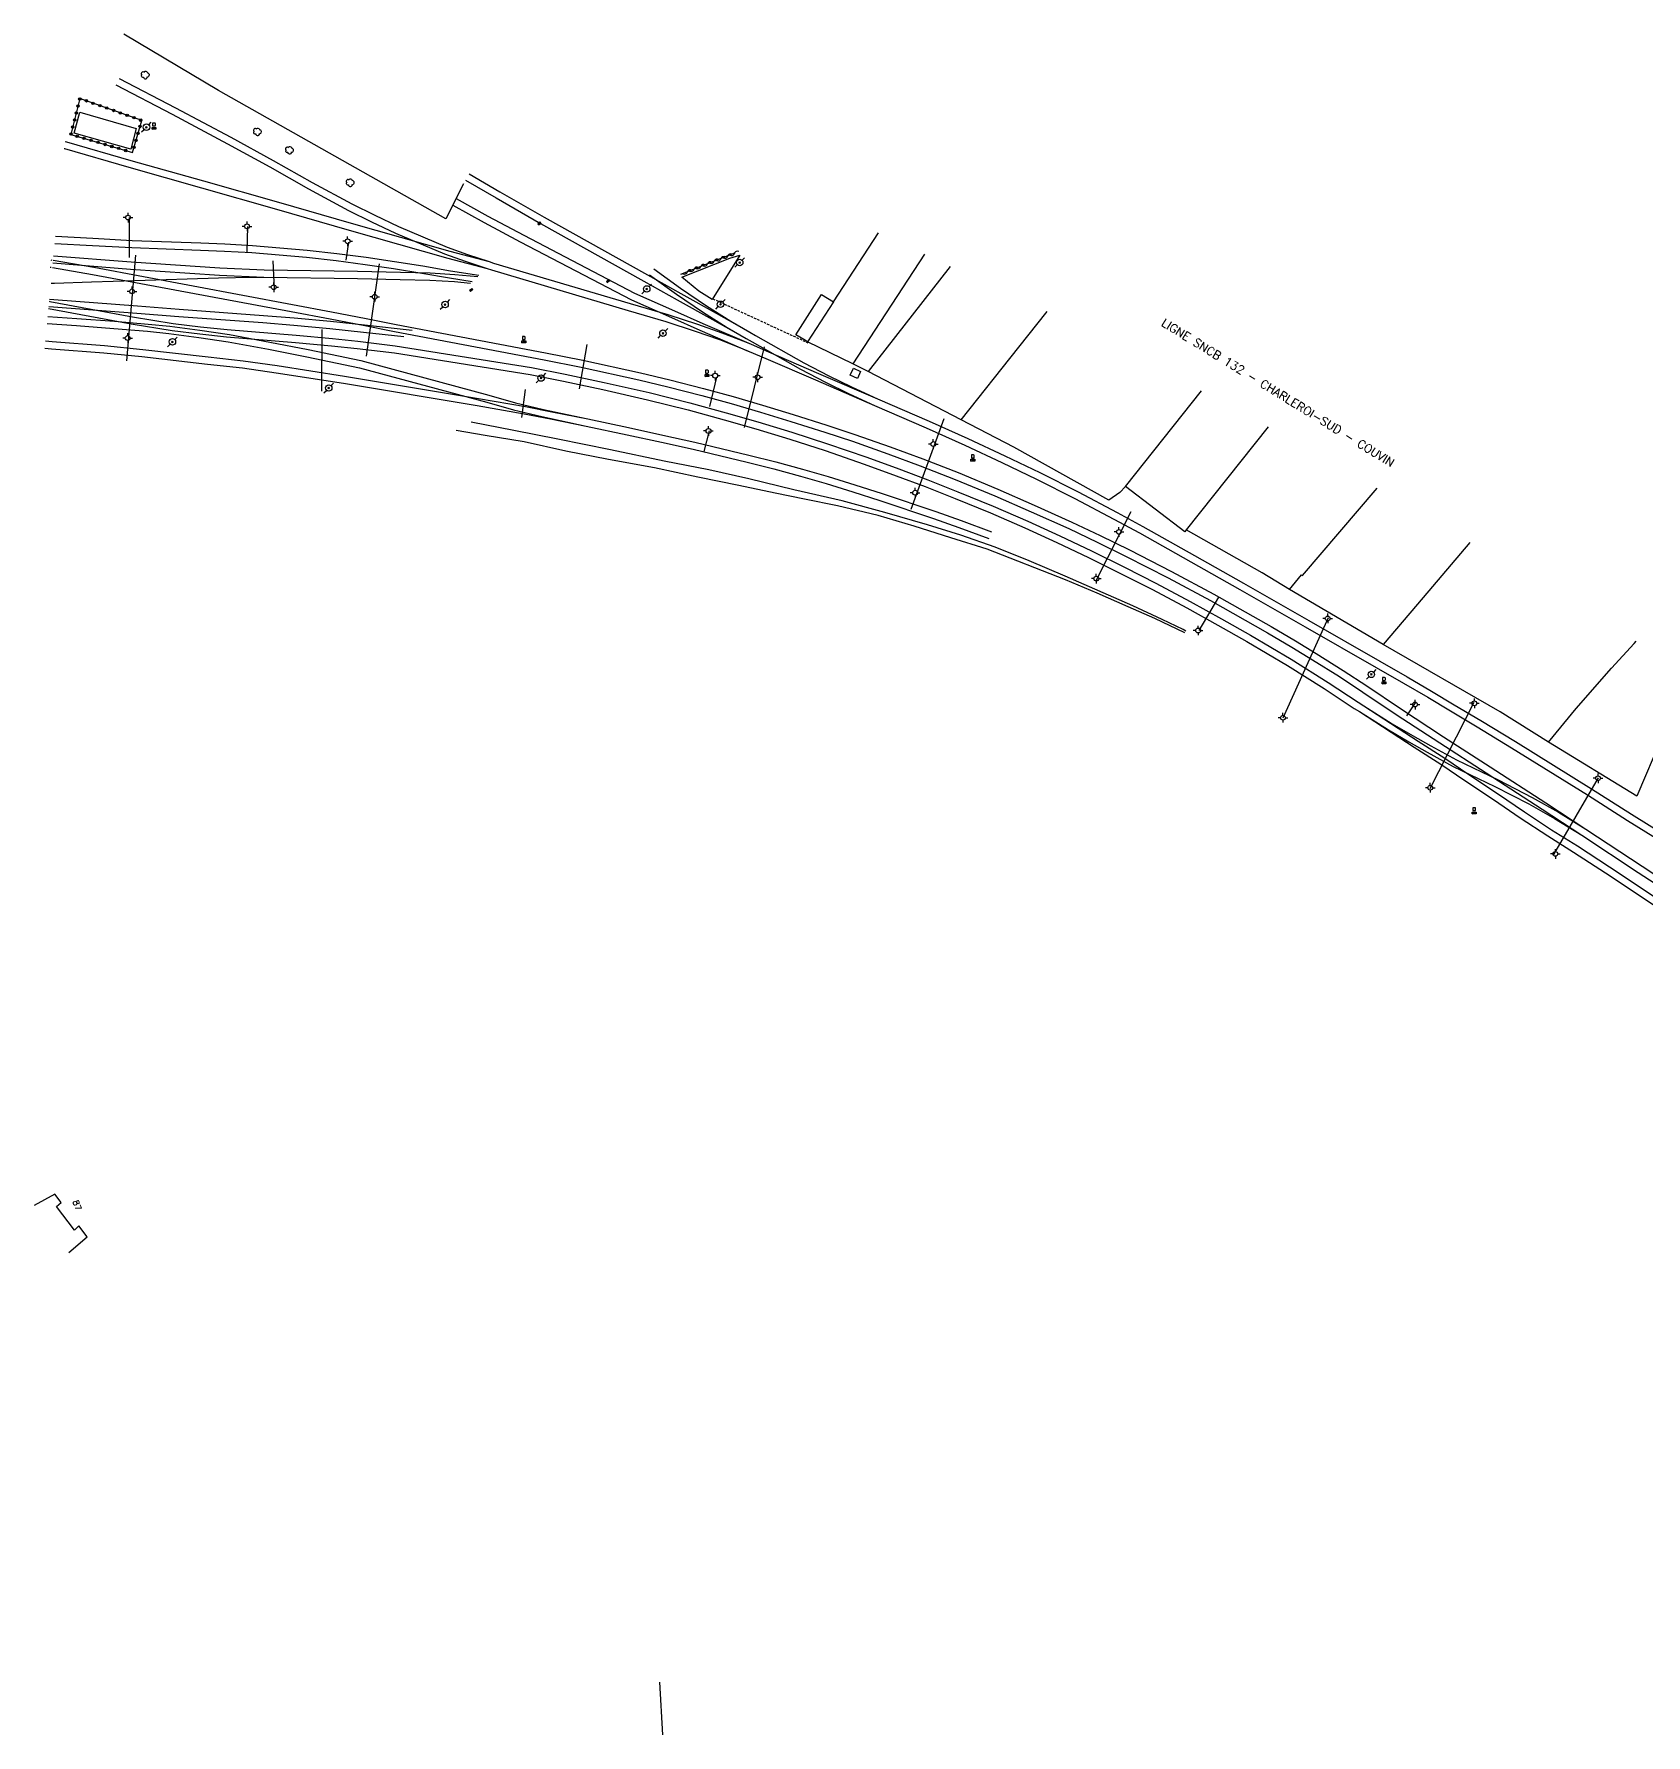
# Model space of a CAD drawing. Header units: millimetres. Extents: x 155000 to 156001, y 121015 to 121765.
# Drawn here: x 155409.8 to 155744.7, y 121153.3 to 121506.6 of the extents above; entities that cross this region are included whole.
import ezdxf
from ezdxf.enums import TextEntityAlignment as Align

# ---------------------------------------------------------------- set-up
doc = ezdxf.new("R2010")
doc.units = ezdxf.units.MM
doc.linetypes.add('DASHED', pattern=[0.75, 0.5, -0.25])
doc.layers.get('0').update_dxf_attribs({"linetype": 'CONTINUOUS'})
for name, color, linetype in [('W0100', 7, 'CONTINUOUS'), ('W0101', 7, 'CONTINUOUS'), ('W0104', 1, 'CONTINUOUS'), ('W0112', 1, 'DASHED'), ('W0211', 2, 'CONTINUOUS'), ('W0214', 2, 'CONTINUOUS'), ('W0300', 7, 'CONTINUOUS'), ('W0310', 3, 'CONTINUOUS'), ('W0323', 7, 'CONTINUOUS'), ('W0401', 7, 'CONTINUOUS'), ('W0438', 7, 'CONTINUOUS'), ('W0473', 7, 'CONTINUOUS'), ('W0610', 7, 'CONTINUOUS'), ('W0611', 7, 'CONTINUOUS'), ('W0700', 7, 'CONTINUOUS'), ('W0984', 7, 'CONTINUOUS'), ('W0989', 7, 'CONTINUOUS'), ('W1102', 7, 'CONTINUOUS')]:
    doc.layers.add(name, color=color, linetype=linetype)
doc.styles.get("Standard").update_dxf_attribs({"font": 'romans.shx', "width": 0.85})

# ---------------------------------------------------------------- blocks, each defined once
blk = doc.blocks.new('T438')
for p, q in [((-0.4, 0.2), (0.4, 0.2)), ((-0.4, -0.2), (-0.4, 0.2)), ((0.15, 1.1), (-0.3, 1.1)), ((-0.3, 1.1), (-0.3, 0.5)), ((-0.3, 0.5), (0.15, 0.5)), ((0.3, 0.65), (0.3, 0.95)), ((0.4, 0.2), (0.4, -0.2))]:
    blk.add_line(p, q)
at = {"flags": 128}
for points in [[(-0.4, -0.2), (0.4, 0.2)], [(0.4, -0.2), (-0.4, -0.2)]]:
    blk.add_lwpolyline(points, dxfattribs=at)
for centre, major_axis, start_param, end_param in [((0.15, 0.95), (0.106, -0.106), 0.785398, 2.356194), ((0.15, 0.65), (0.106, 0.106), 3.926991, 5.497787)]:
    blk.add_ellipse(centre, major_axis=major_axis, ratio=1, start_param=start_param, end_param=end_param)
blk = doc.blocks.new('T473')
for p, q in [((-0.166667, 0.166667), (0.166667, -0.166667)), ((-0.166667, -0.166667), (0.166667, 0.166667)), ((0.500001, 0.500001), (1.000002, 1.000002)), ((-1.000002, -1.000002), (-0.500001, -0.500001))]:
    blk.add_line(p, q)
blk.add_ellipse((0, 0), major_axis=(0.471405, 0.471405), ratio=1, start_param=5.4977871438, end_param=11.780972451)
blk = doc.blocks.new('T610')
for p, q in [((-0.500001, 0), (-1.000002, 0)), ((0, 0.500001), (0, 1.000002)), ((0.500001, 0), (1.000002, 0)), ((0, -0.500001), (0, -1.000002))]:
    blk.add_line(p, q)
blk.add_ellipse((0, 0), major_axis=(-0.353554, 0.353554), ratio=1, start_param=3.926990817, end_param=10.2101761242)
blk = doc.blocks.new('T300')
for p, q in [((-0.8, 0.51), (-0.86, 0.34)), ((-0.86, 0.34), (-0.86, 0.17)), ((-0.86, 0.17), (-0.74, 0.06)), ((-0.69, 0.63), (-0.8, 0.51)), ((-0.8, -0.06), (-0.74, 0.06)), ((-0.74, 0.06), (-0.69, 0.11)), ((-0.57, 0.69), (-0.69, 0.63)), ((-0.46, 0.69), (-0.57, 0.69)), ((-0.29, 0.63), (-0.46, 0.69)), ((-0.29, 0.63), (-0.17, 0.74)), ((-0.23, 0.57), (-0.29, 0.63)), ((-0.17, 0.74), (-0.06, 0.8)), ((-0.06, 0.8), (0.06, 0.8)), ((0.06, 0.8), (0.23, 0.74)), ((0.23, 0.74), (0.34, 0.63)), ((0.34, 0.63), (0.4, 0.51)), ((0.46, 0.46), (0.34, 0.46)), ((0.4, 0.51), (0.4, 0.46)), ((0.57, 0.4), (0.46, 0.46)), ((0.57, 0.4), (0.69, 0.29)), ((0.69, 0.29), (0.74, 0.17)), ((0.74, 0.06), (0.69, -0.17)), ((0.74, 0.17), (0.74, 0.06)), ((-0.8, -0.17), (-0.8, -0.06)), ((-0.8, -0.23), (-0.8, -0.17)), ((-0.74, -0.34), (-0.8, -0.23)), ((-0.69, -0.4), (-0.74, -0.34)), ((-0.51, -0.46), (-0.69, -0.4)), ((-0.4, -0.46), (-0.51, -0.46)), ((-0.4, -0.46), (-0.34, -0.46)), ((-0.34, -0.46), (-0.34, -0.4)), ((-0.34, -0.51), (-0.34, -0.46)), ((-0.29, -0.63), (-0.34, -0.51)), ((-0.17, -0.74), (-0.29, -0.63)), ((-0.06, -0.8), (-0.17, -0.74)), ((0.06, -0.8), (-0.06, -0.8)), ((0.17, -0.74), (0.06, -0.8)), ((0.23, -0.69), (0.17, -0.74)), ((0.29, -0.46), (0.23, -0.46)), ((0.29, -0.63), (0.23, -0.69)), ((0.46, -0.4), (0.29, -0.46)), ((0.34, -0.51), (0.29, -0.63)), ((0.34, -0.51), (0.34, -0.46)), ((0.57, -0.34), (0.46, -0.4)), ((0.63, -0.29), (0.57, -0.34)), ((0.69, -0.17), (0.63, -0.29))]:
    blk.add_line(p, q)
blk = doc.blocks.new('T401')
for p, q in [((-0.3, 0.3), (0, 0.3)), ((-0.3, -0.25), (-0.3, 0.3)), ((-0.3, 0.15), (0, 0.15)), ((-0.3, 0), (0, 0)), ((0, 0.3), (0, -0.25)), ((-0.3, -0.15), (0, -0.15)), ((-0.3, -0.25), (-0.3, -0.3)), ((-0.3, -0.3), (0, -0.3)), ((0, -0.3), (0, -0.25))]:
    blk.add_line(p, q)
blk = doc.blocks.new('t310o')
at = {"color": 0, "linetype": 'Continuous'}
for centre, start, end in [((-0.5, 0.38), 216.8699, 323.1304), ((0.5, -0.37), 36.8699, 143.1303)]:
    blk.add_arc(centre, 0.625, start, end, dxfattribs=at)
blk = doc.blocks.new('t323o')
at = {"color": 0, "linetype": 'Continuous'}
for radius in [0.25, 0.15]:
    blk.add_circle((0, 0), radius, dxfattribs=at)

msp = doc.modelspace()

# ---------------------------------------------------------------- linework, layer by layer
at = {"layer": 'W0100'}
msp.add_lwpolyline([(155417.03, 121253.5), (155420.87, 121256.75), (155419.14, 121259.03), (155418.22, 121258.17), (155414.49, 121263.08), (155415.46, 121263.91), (155414.14, 121265.66), (155409.81, 121263.29)], dxfattribs=at)
at = {"layer": 'W0101'}
for points in [[(155724.43, 121359.56), (155714.41, 121365.83), (155690.11, 121379.84), (155670.62, 121391.28), (155664.97, 121394.7), (155649.19, 121403.61), (155648.9, 121403.23), (155636.58, 121412.67), (155635.42, 121411.41), (155633.08, 121409.8), (155613.34, 121420.85), (155602.43, 121426.52), (155583.12, 121436.54), (155579.9, 121438.12), (155570.49, 121442.67), (155569.74, 121443.15), (155568.07, 121444.18), (155573.44, 121452.51), (155575.92, 121451.04), (155585.27, 121465.32)], [(155753.65, 121373.59), (155752.65, 121371.28), (155750.43, 121366.2), (155747.97, 121360.53), (155742.8, 121348.33), (155724.43, 121359.56)]]:
    msp.add_lwpolyline(points, dxfattribs=at)
at = {"layer": 'W0104'}
for points in [[(155499.04, 121475.51), (155495.4, 121468.22), (155495.4, 121468.22), (155448.15, 121494.91), (155428.45, 121506.64)], [(155594.78, 121460.89), (155579.9, 121438.12)], [(155600.17, 121458.38), (155583.12, 121436.54)], [(155575.92, 121451.04), (155570.49, 121442.67)], [(155602.43, 121426.52), (155614.44, 121441.57), (155620.33, 121448.99)], [(155636.58, 121412.67), (155652.39, 121432.55)], [(155666.2, 121425.07), (155649.19, 121403.61)], [(155670.62, 121391.28), (155673.13, 121394.31), (155673.37, 121394.17), (155688.83, 121412.29)], [(155708.14, 121401.02), (155698.39, 121389.6), (155690.11, 121379.84)], [(155724.43, 121359.56), (155730.23, 121366.54), (155737.56, 121374.9), (155742.23, 121380.02), (155742.63, 121380.51)]]:
    msp.add_lwpolyline(points, dxfattribs=at)
for points in [[(155429.91, 121482.73), (155418.14, 121486.05), (155419.3, 121490.4), (155431.01, 121487.05)], [(155556.46, 121460.7), (155550.71, 121451.48), (155547.91, 121453.21), (155544.4, 121456.1), (155554.4, 121460.06)], [(155580.07, 121437.22), (155581.53, 121436.55), (155580.87, 121435.09), (155579.4, 121435.76)]]:
    msp.add_lwpolyline(points, close=True, dxfattribs=at)
at = {"layer": 'W0112'}
msp.add_lwpolyline([(155550.83, 121451.66), (155553.23, 121450.53), (155570.58, 121442.51)], dxfattribs=at)
at = {"layer": 'W0211'}
msp.add_lwpolyline([(155649.08, 121382.62), (155649.08, 121382.62), (155648.53, 121382.94), (155644.2, 121385.01), (155638.12, 121387.84), (155624.01, 121394.03), (155616.53, 121397.23), (155609.48, 121400.07), (155602.36, 121402.53), (155595.4, 121404.67), (155586.54, 121407.26), (155577.73, 121409.67), (155567.65, 121411.95), (155558.32, 121414.24), (155550.02, 121416.09), (155540.7, 121417.93), (155529.57, 121420.29), (155518.61, 121422.45), (155509.51, 121424.29), (155500.6, 121426.04)], dxfattribs=at)
at = {"layer": 'W0214'}
msp.add_lwpolyline([(155648.92, 121382.22), (155642.67, 121385.22), (155637.11, 121387.66), (155630.65, 121390.46), (155624.07, 121393.25), (155607.85, 121399.64), (155600.28, 121402.01), (155592.67, 121404.37), (155585.18, 121406.6), (155576.74, 121408.62), (155569.89, 121410), (155563.81, 121411.29), (155556.25, 121412.87), (155547.73, 121414.6), (155538.69, 121416.55), (155529.15, 121418.27), (155520.32, 121419.99), (155511.64, 121421.93), (155503.52, 121423.21), (155497.48, 121424.28)], dxfattribs=at)
at = {"layer": 'W0310'}
msp.add_lwpolyline([(155555.36, 121461.1), (155544.15, 121456.68)], dxfattribs=at)
at = {"layer": 'W0323'}
msp.add_lwpolyline([(155430.3, 121482.03), (155432.18, 121488.68), (155419.35, 121493.25), (155417.46, 121485.76)], close=True, dxfattribs=at)
at = {"layer": 'W0611'}
for points in [[(155429.6, 121468.51), (155429.59, 121460.24)], [(155454.1, 121461.35), (155454.24, 121466.66)], [(155474.64, 121459.65), (155475.23, 121463.43)], [(155430.86, 121460.69), (155429.03, 121438.73)], [(155459.76, 121453.54), (155459.51, 121459.51)], [(155481.52, 121458.88), (155478.84, 121439.75)], [(155469.63, 121445.24), (155469.53, 121432.47)], [(155523.15, 121432.92), (155524.75, 121442.14)], [(155557.41, 121424.91), (155561.59, 121441.69)], [(155550.21, 121429.26), (155551.7, 121435.38)], [(155511.14, 121426.95), (155511.94, 121432.77)], [(155598.83, 121426.71), (155591.95, 121407.84)], [(155549.07, 121419.92), (155550.14, 121424.23)], [(155630.49, 121393.13), (155637.76, 121407.45)], [(155655.88, 121389.67), (155651.82, 121382.75)], [(155678.68, 121385.33), (155669.24, 121364.51)], [(155695.05, 121365.02), (155696.82, 121367.7)], [(155708.97, 121367.74), (155699.77, 121349.87)], [(155725.59, 121336.22), (155734.86, 121352.15)]]:
    msp.add_lwpolyline(points, dxfattribs=at)
at = {"layer": 'W0700'}
for points in [[(155427.48, 121497.43), (155439.22, 121491.3), (155450.73, 121485.19), (155459.52, 121480.37), (155467.58, 121475.79), (155475.86, 121471.35), (155480.6, 121468.99), (155485.54, 121466.65), (155495.65, 121462.37), (155499.87, 121460.86), (155504.36, 121459.37), (155505.29, 121459.06), (155533.65, 121450.67)], [(155426.78, 121496.1), (155438.51, 121489.96), (155450.01, 121483.86), (155458.78, 121479.05), (155466.85, 121474.46), (155475.17, 121470), (155479.94, 121467.63), (155484.92, 121465.28), (155495.1, 121460.96), (155499.38, 121459.43), (155503.93, 121457.92), (155504.82, 121457.63), (155533.23, 121449.22)], [(155416.3, 121484.35), (155416.57, 121484.28), (155429.93, 121480.4), (155445.02, 121476.12), (155460.6, 121471.71), (155475.68, 121467.35), (155496.17, 121461.51), (155504.36, 121459.37)], [(155416.1, 121482.84), (155416.16, 121482.83), (155429.52, 121478.95), (155444.61, 121474.66), (155460.18, 121470.26), (155475.26, 121465.9), (155495.77, 121460.06), (155503.93, 121457.92)], [(155499.45, 121476.25), (155505.85, 121472.58), (155515.03, 121467.29), (155536.49, 121455.3)], [(155500.18, 121477.58), (155506.6, 121473.89), (155515.79, 121468.6), (155537.23, 121456.62)], [(155497.51, 121472.45), (155504.06, 121468.79), (155511.54, 121464.84), (155534.53, 121452.82)], [(155496.83, 121471.1), (155503.34, 121467.46), (155510.83, 121463.5), (155533.92, 121451.44)], [(155414.14, 121463.16), (155421.93, 121462.71), (155430.11, 121462.28), (155444.43, 121461.75), (155449.37, 121461.53), (155455.06, 121461.23), (155466.4, 121460.27), (155472.57, 121459.58), (155478.62, 121458.78), (155484.48, 121457.91), (155490.35, 121456.97), (155496.12, 121455.98), (155500.87, 121455.22)], [(155414.29, 121464.66), (155422.01, 121464.22), (155430.18, 121463.78), (155444.49, 121463.26), (155449.44, 121463.04), (155455.17, 121462.73), (155466.55, 121461.77), (155472.75, 121461.08), (155478.83, 121460.28), (155484.71, 121459.4), (155490.59, 121458.46), (155496.36, 121457.47), (155502.25, 121456.52)], [(155413.13, 121458.22), (155413.36, 121458.18)], [(155413.27, 121459.73), (155413.51, 121459.69)], [(155413.66, 121458.13), (155421.95, 121456.69), (155463.2, 121449), (155471.31, 121447.46), (155478.55, 121446.07), (155484.71, 121444.85), (155515.79, 121438.93), (155523.5, 121437.43), (155535.49, 121434.81), (155541.5, 121433.36), (155548.52, 121431.54), (155554.65, 121429.86), (155560.72, 121428.1), (155567.07, 121426.18), (155574.09, 121423.94), (155579.83, 121422.04), (155587.18, 121419.44), (155593.92, 121416.96), (155601.21, 121414.12), (155609.45, 121410.69), (155617, 121407.41), (155624.82, 121403.89), (155630.67, 121401.1), (155636.7, 121398.13), (155645.46, 121393.65), (155654.21, 121388.96), (155666.08, 121382.23)], [(155413.75, 121459.09), (155429.88, 121457.81), (155448.35, 121456.54), (155457.57, 121456.13), (155476.98, 121455.84), (155485.89, 121455.67), (155492.05, 121455.49), (155497.16, 121455.2), (155500.48, 121454.92)], [(155413.8, 121459.64), (155422.22, 121458.18), (155463.48, 121450.48), (155471.59, 121448.94), (155478.84, 121447.55), (155485.02, 121446.33), (155516.07, 121440.41), (155523.81, 121438.91), (155535.82, 121436.28), (155541.87, 121434.82), (155548.91, 121433), (155555.06, 121431.31), (155561.15, 121429.55), (155567.52, 121427.62), (155574.55, 121425.38), (155580.32, 121423.47), (155587.69, 121420.86), (155594.46, 121418.37), (155601.78, 121415.52), (155610.05, 121412.08), (155617.61, 121408.79), (155625.45, 121405.26), (155631.33, 121402.46), (155637.37, 121399.48), (155646.16, 121394.99), (155654.94, 121390.28), (155666.83, 121383.55)], [(155413.89, 121460.59), (155429.99, 121459.31), (155448.43, 121458.05), (155457.61, 121457.64), (155477.01, 121457.35), (155485.93, 121457.18), (155492.11, 121457), (155497.27, 121456.7), (155502.02, 121456.3)], [(155413.34, 121454.86), (155414.06, 121454.89), (155421.75, 121455.18), (155430.76, 121455.43), (155448.11, 121455.99), (155455.26, 121456.15), (155457.57, 121456.13)], [(155536.49, 121455.3), (155543.45, 121451.41), (155550.8, 121447.33), (155557.75, 121443.39)], [(155537.23, 121456.62), (155544.18, 121452.73), (155551.54, 121448.64), (155558.54, 121444.68)], [(155537.67, 121456.62), (155543.27, 121452.59), (155548.67, 121448.93), (155553.82, 121445.68), (155557.75, 121443.39), (155558.98, 121442.68), (155569.04, 121437.03), (155574.24, 121434.3), (155579.02, 121431.99), (155584.4, 121429.49)], [(155538.55, 121457.85), (155544.13, 121453.83), (155549.5, 121450.2), (155554.61, 121446.97), (155558.54, 121444.68), (155559.73, 121443.99), (155569.76, 121438.36), (155574.92, 121435.65), (155579.67, 121433.35), (155585.02, 121430.87)], [(155412.98, 121451.12), (155413.11, 121451.1), (155430.25, 121447.9), (155438.71, 121446.53), (155444.41, 121445.83), (155449.97, 121445.26), (155464.28, 121444.08), (155471.79, 121443.39), (155477.11, 121442.82), (155484.87, 121441.89), (155513.15, 121437.39)], [(155413.02, 121451.56), (155413.95, 121451.49), (155431.31, 121450.15), (155439.98, 121449.49), (155457.5, 121448.2), (155463.89, 121447.65), (155471.43, 121446.96), (155478.45, 121446.22), (155488.4, 121445.11)], [(155533.92, 121451.44), (155542.25, 121447.74), (155548.15, 121445.14), (155558.19, 121440.79)], [(155534.53, 121452.82), (155542.85, 121449.12), (155548.76, 121446.52), (155558.79, 121442.18)], [(155412.69, 121447.99), (155418.73, 121447.57), (155426.54, 121447.01), (155433.5, 121446.39), (155438.02, 121445.93), (155444.27, 121445.1), (155450.39, 121444.21), (155458.81, 121442.64), (155466.77, 121441.08), (155477.72, 121438.8)], [(155412.84, 121449.61), (155429.99, 121446.41), (155438.5, 121445.04), (155444.24, 121444.33), (155449.83, 121443.76), (155464.15, 121442.57), (155471.64, 121441.88), (155476.94, 121441.32), (155484.69, 121440.39), (155512.86, 121435.91)], [(155412.88, 121450.05), (155413.84, 121449.98), (155431.19, 121448.65), (155439.87, 121447.99), (155457.38, 121446.7), (155463.76, 121446.14), (155471.28, 121445.45), (155478.29, 121444.72), (155486.65, 121443.79)], [(155533.23, 121449.22), (155541.06, 121446.92), (155547.14, 121444.94), (155552.19, 121443.15), (155557.06, 121441.26), (155561.83, 121439.26), (155572.17, 121434.77), (155584.4, 121429.49), (155595.19, 121424.84), (155603.19, 121421.24), (155610.86, 121417.66), (155618.1, 121414.17), (155626.03, 121410.18), (155634.16, 121405.88), (155639.46, 121402.99), (155650.17, 121397.02), (155660.34, 121391.27), (155673.89, 121383.52)], [(155533.65, 121450.67), (155541.51, 121448.36), (155547.63, 121446.37), (155552.71, 121444.57), (155557.63, 121442.67), (155558.79, 121442.18), (155562.42, 121440.65), (155572.77, 121436.15), (155585.02, 121430.87), (155595.8, 121426.23), (155603.82, 121422.61), (155611.5, 121419.02), (155618.76, 121415.53), (155626.72, 121411.52), (155634.87, 121407.21), (155640.19, 121404.31), (155650.91, 121398.34), (155661.09, 121392.59), (155674.64, 121384.83)], [(155412.55, 121446.49), (155418.63, 121446.07), (155426.42, 121445.5), (155433.36, 121444.89), (155437.84, 121444.43), (155444.06, 121443.6), (155450.14, 121442.72), (155458.52, 121441.15), (155466.47, 121439.6), (155477.42, 121437.32)], [(155412.08, 121441.38), (155413.45, 121441.27), (155424.32, 121440.4), (155432.24, 121439.63), (155445.84, 121438.05), (155453.09, 121437.28), (155460.1, 121436.26), (155474.09, 121434.09), (155501.91, 121429.46)], [(155412.21, 121442.88), (155413.56, 121442.78), (155424.45, 121441.91), (155432.4, 121441.13), (155446.01, 121439.55), (155453.28, 121438.78), (155460.33, 121437.76), (155474.33, 121435.59), (155502.17, 121430.95)], [(155477.42, 121437.32), (155503.85, 121430.15), (155509.44, 121428.59), (155515.29, 121427.16), (155524.54, 121425.19)], [(155477.72, 121438.8), (155504.3, 121431.59), (155509.82, 121430.05), (155515.63, 121428.63), (155524.84, 121426.67)], [(155513.15, 121437.39), (155520.13, 121436), (155528.28, 121434.28), (155537.58, 121432.15), (155546.07, 121430), (155553.62, 121427.96), (155560.2, 121426.08), (155567.26, 121423.92), (155574.67, 121421.53), (155582.8, 121418.72), (155589.45, 121416.31), (155595.47, 121414.03), (155601.75, 121411.56), (155609.1, 121408.53), (155616.26, 121405.41), (155622.96, 121402.37), (155629.51, 121399.27), (155636.51, 121395.79), (155642.87, 121392.56), (155650, 121388.74), (155656.5, 121385.15), (155662.51, 121381.73), (155670.97, 121376.76)], [(155512.86, 121435.91), (155519.83, 121434.52), (155527.96, 121432.8), (155537.23, 121430.68), (155545.69, 121428.54), (155553.22, 121426.51), (155559.77, 121424.63), (155566.8, 121422.48), (155574.19, 121420.1), (155582.3, 121417.3), (155588.92, 121414.89), (155594.92, 121412.62), (155601.19, 121410.16), (155608.51, 121407.14), (155615.64, 121404.03), (155622.32, 121401), (155628.85, 121397.91), (155635.84, 121394.44), (155642.17, 121391.22), (155649.28, 121387.41), (155655.77, 121383.83), (155661.75, 121380.43), (155670.21, 121375.46)], [(155502.17, 121430.95), (155511.89, 121429.23), (155517.4, 121428.16), (155524.84, 121426.67), (155533.32, 121424.89), (155540.48, 121423.34), (155547.09, 121421.85), (155558.3, 121419.18), (155563.91, 121417.76), (155569.46, 121416.25), (155574.79, 121414.7), (155580.36, 121412.99), (155586.04, 121411.17), (155597.2, 121407.43), (155602.45, 121405.58), (155608.71, 121403.26)], [(155501.91, 121429.46), (155511.61, 121427.74), (155517.11, 121426.68), (155524.54, 121425.19), (155533.01, 121423.41), (155540.16, 121421.87), (155546.75, 121420.37), (155557.94, 121417.71), (155563.52, 121416.3), (155569.06, 121414.8), (155574.36, 121413.25), (155579.91, 121411.55), (155585.56, 121409.74), (155596.71, 121406), (155601.94, 121404.16), (155608.19, 121401.85)], [(155674.64, 121384.83), (155689.38, 121376.37), (155695.07, 121373.13), (155700.15, 121370.14), (155704.86, 121367.32), (155710.39, 121364.02), (155717.57, 121359.64), (155733.35, 121349.84), (155741.68, 121344.56), (155757.83, 121334.55), (155777.57, 121322.1), (155784.71, 121317.62), (155792.06, 121313), (155817.87, 121296.7), (155826.47, 121291.05), (155838.83, 121282.73), (155846.29, 121277.52), (155851.95, 121273.44), (155854.96, 121271.31)], [(155666.08, 121382.23), (155671.15, 121379.26), (155675.39, 121376.67), (155681.01, 121373.15), (155685.89, 121369.95), (155692.83, 121365.27), (155701.84, 121359.39), (155711.52, 121353.13), (155723.1, 121345.63), (155731.38, 121340.2), (155743.11, 121332.49), (155750.35, 121327.72)], [(155666.83, 121383.55), (155671.92, 121380.56), (155676.18, 121377.95), (155681.82, 121374.42), (155686.72, 121371.21), (155693.67, 121366.53), (155702.66, 121360.65), (155712.34, 121354.4), (155723.93, 121346.9), (155732.19, 121341.47), (155743.93, 121333.75), (155751.18, 121328.98)], [(155673.89, 121383.52), (155688.63, 121375.06), (155694.31, 121371.82), (155699.38, 121368.85), (155704.09, 121366.03), (155709.61, 121362.72), (155716.78, 121358.35), (155732.55, 121348.56), (155740.88, 121343.28), (155757.03, 121333.27), (155776.77, 121320.82), (155783.91, 121316.35), (155791.25, 121311.72), (155817.05, 121295.43), (155825.64, 121289.79), (155837.97, 121281.49), (155845.42, 121276.29), (155851.07, 121272.21), (155856.34, 121268.49), (155856.72, 121268.2)], [(155670.21, 121375.46), (155677.85, 121370.69), (155684.1, 121366.56), (155685.18, 121365.88), (155691.2, 121362.08), (155695.43, 121359.6), (155699.26, 121357.43), (155704.63, 121354.51), (155713.31, 121350.32), (155720.35, 121346.72), (155725.72, 121343.69), (155731.38, 121340.2)], [(155670.97, 121376.76), (155678.66, 121371.96), (155684.92, 121367.83), (155686.07, 121367.11), (155691.99, 121363.37), (155696.19, 121360.9), (155699.99, 121358.75), (155705.32, 121355.86), (155713.98, 121351.68), (155721.03, 121348.07), (155726.52, 121344.97), (155732.19, 121341.47)], [(155686.07, 121367.11), (155697.36, 121359.73), (155702.94, 121356.19), (155707.89, 121352.81), (155713.84, 121348.88), (155719.43, 121345.07), (155725.1, 121341.33), (155730.47, 121337.97), (155737.11, 121333.65), (155749.09, 121325.65), (155753.48, 121322.75), (155765.95, 121314.66), (155774.09, 121309.37), (155781.68, 121304.4), (155800.74, 121291.46), (155809.11, 121285.89), (155815.59, 121281.52), (155826.25, 121274.14), (155836.06, 121267.28), (155846.78, 121259.63), (155853.31, 121254.89), (155858.91, 121250.92)], [(155685.18, 121365.88), (155696.54, 121358.46), (155702.11, 121354.93), (155707.05, 121351.56), (155713, 121347.62), (155718.59, 121343.82), (155724.28, 121340.06), (155729.66, 121336.69), (155736.28, 121332.39), (155748.26, 121324.39), (155752.65, 121321.49), (155765.12, 121313.4), (155773.27, 121308.1), (155780.84, 121303.14), (155799.9, 121290.21), (155808.27, 121284.64), (155814.74, 121280.27), (155825.39, 121272.9), (155835.19, 121266.04), (155845.9, 121258.41), (155852.43, 121253.67), (155858.03, 121249.69)]]:
    msp.add_lwpolyline(points, dxfattribs=at)
at = {"layer": 'W1102'}
msp.add_lwpolyline([(155540.42, 121153.28), (155539.82, 121164.25)], dxfattribs=at)

# ---------------------------------------------------------------- block references
at = {"layer": 'W0300'}
for p in [(155432.96, 121498.1), (155456.27, 121486.31), (155462.93, 121482.46), (155475.53, 121475.73)]:
    msp.add_blockref('T300', p, dxfattribs=at)
at = {"layer": 'W0310', "rotation": 201.4722233893386}
for p in [(155555.31, 121461.07), (155546.94, 121457.78), (155548.33, 121458.33), (155549.73, 121458.88), (155551.13, 121459.43), (155552.52, 121459.98), (155553.92, 121460.53), (155545.54, 121457.23)]:
    msp.add_blockref('t310o', p, dxfattribs=at)
at = {"layer": 'W0323'}
for p, rotation in [((155419.33, 121493.16), 255.8737481550673), ((155418.59, 121490.25), 255.8737481550673), ((155418.96, 121491.71), 255.8737481550673), ((155420.68, 121492.77), 160.4330391065282), ((155422.09, 121492.27), 160.4330391065282), ((155423.51, 121491.77), 160.4330391065282), ((155424.92, 121491.27), 160.4330391065282), ((155426.33, 121490.76), 160.4330391065282), ((155427.75, 121490.26), 160.4330391065282), ((155429.16, 121489.76), 160.4330391065282), ((155417.86, 121487.35), 255.8737481550673), ((155418.23, 121488.8), 255.8737481550673), ((155430.57, 121489.26), 160.4330391065282), ((155431.83, 121487.44), 74.19222471175898), ((155431.99, 121488.75), 160.4330391065282), ((155417.5, 121485.89), 255.8737481550673), ((155418.77, 121485.38), 343.777860558559), ((155420.22, 121484.96), 343.777860558559), ((155421.66, 121484.54), 343.777860558559), ((155423.1, 121484.12), 343.777860558559), ((155424.54, 121483.7), 343.777860558559), ((155425.98, 121483.28), 343.777860558559), ((155427.42, 121482.87), 343.777860558559), ((155430.6, 121483.11), 74.19222471175898), ((155431.01, 121484.55), 74.19222471175898), ((155431.42, 121486), 74.19222471175898), ((155428.86, 121482.45), 343.777860558559)]:
    msp.add_blockref('t323o', p, dxfattribs=dict(at, rotation=rotation))
at = {"layer": 'W0401'}
for p, rotation in [((155514.93, 121467.21), 316.3715553746129), ((155529.15, 121455.19), 312.9666377714698), ((155500.72, 121453.37), 310.3121257316794)]:
    msp.add_blockref('T401', p, dxfattribs=dict(at, rotation=rotation))
at = {"layer": 'W0438'}
for p in [(155434.74, 121487.05), (155511.57, 121442.71), (155549.63, 121435.69), (155604.86, 121418.09), (155690.26, 121371.87), (155709, 121344.82)]:
    msp.add_blockref('T438', p, dxfattribs=at)
at = {"layer": 'W0473'}
for p in [(155433.17, 121487.3), (155556.42, 121459.18), (155537.11, 121453.69), (155495.21, 121450.46), (155552.43, 121450.51), (155540.47, 121444.49), (155438.57, 121442.69), (155471.04, 121433.11), (155515.15, 121435.16), (155687.64, 121373.6)]:
    msp.add_blockref('T473', p, dxfattribs=at)
at = {"layer": 'W0610'}
for p in [(155429.35, 121468.51), (155454.07, 121466.69), (155474.97, 121463.59), (155459.61, 121454.04), (155430.18, 121453.18), (155480.6, 121452.06), (155429.28, 121443.48), (155551.33, 121435.67), (155560.13, 121435.34), (155549.93, 121424.18), (155596.63, 121421.46), (155592.86, 121411.35), (155635.21, 121403.21), (155630.5, 121393.5), (155678.58, 121385.23), (155651.66, 121382.73), (155696.73, 121367.35), (155709.06, 121367.6), (155669.28, 121364.61), (155734.75, 121352.03), (155699.88, 121350.06), (155725.87, 121336.32)]:
    msp.add_blockref('T610', p, dxfattribs=at)

# ---------------------------------------------------------------- texts
at = {"layer": 'W0984'}
msp.add_text('87', height=1.25, rotation=290.7591, dxfattribs=at).set_placement((155417.82, 121264.11))
at = {"layer": 'W0989'}
msp.add_text('LIGNE SNCB 132 - CHARLEROI-SUD - COUVIN', height=1.75, rotation=328.2993, dxfattribs=at).set_placement((155644.31, 121446.92), align=Align.MIDDLE_LEFT)

doc.saveas('drawing.dxf')
